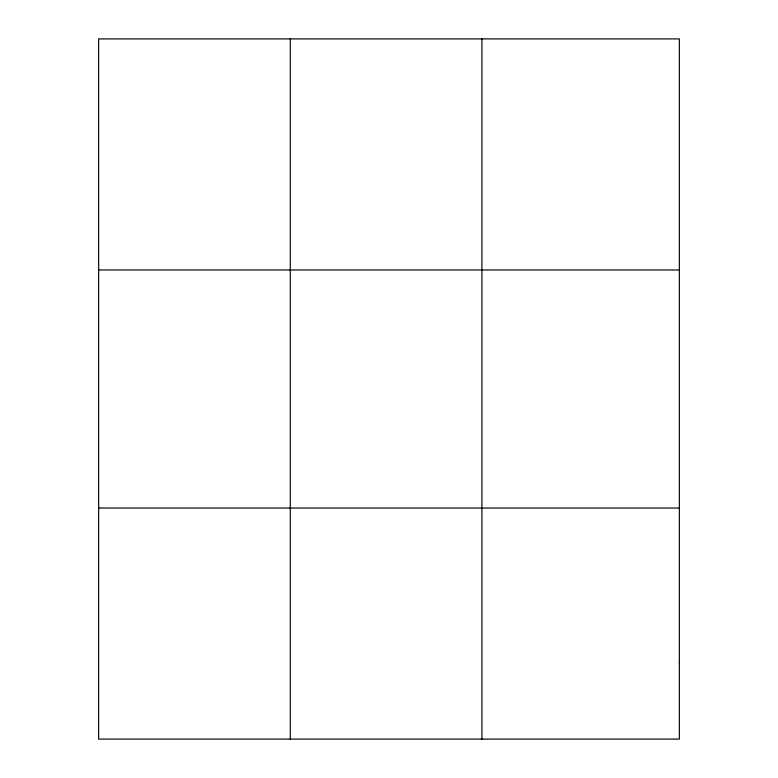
<?xml version="1.0" encoding="UTF-8"?>
<svg xmlns="http://www.w3.org/2000/svg" width="778" height="778" viewBox="0 0 778 778"><rect width="100%" height="100%" fill="white"/><g stroke="black" fill="none" stroke-linecap="round" stroke-linejoin="round"><path stroke-width="1.17" d="M290.282 739.1L290.282 38.9M481.913 739.1L481.913 38.9M98.65 269.966L679.35 269.966M98.65 508.034L679.35 508.034M679.35 662.078L679.35 739.1L98.65 739.1L98.65 38.9L679.35 38.9L679.35 662.078"/></g></svg>
